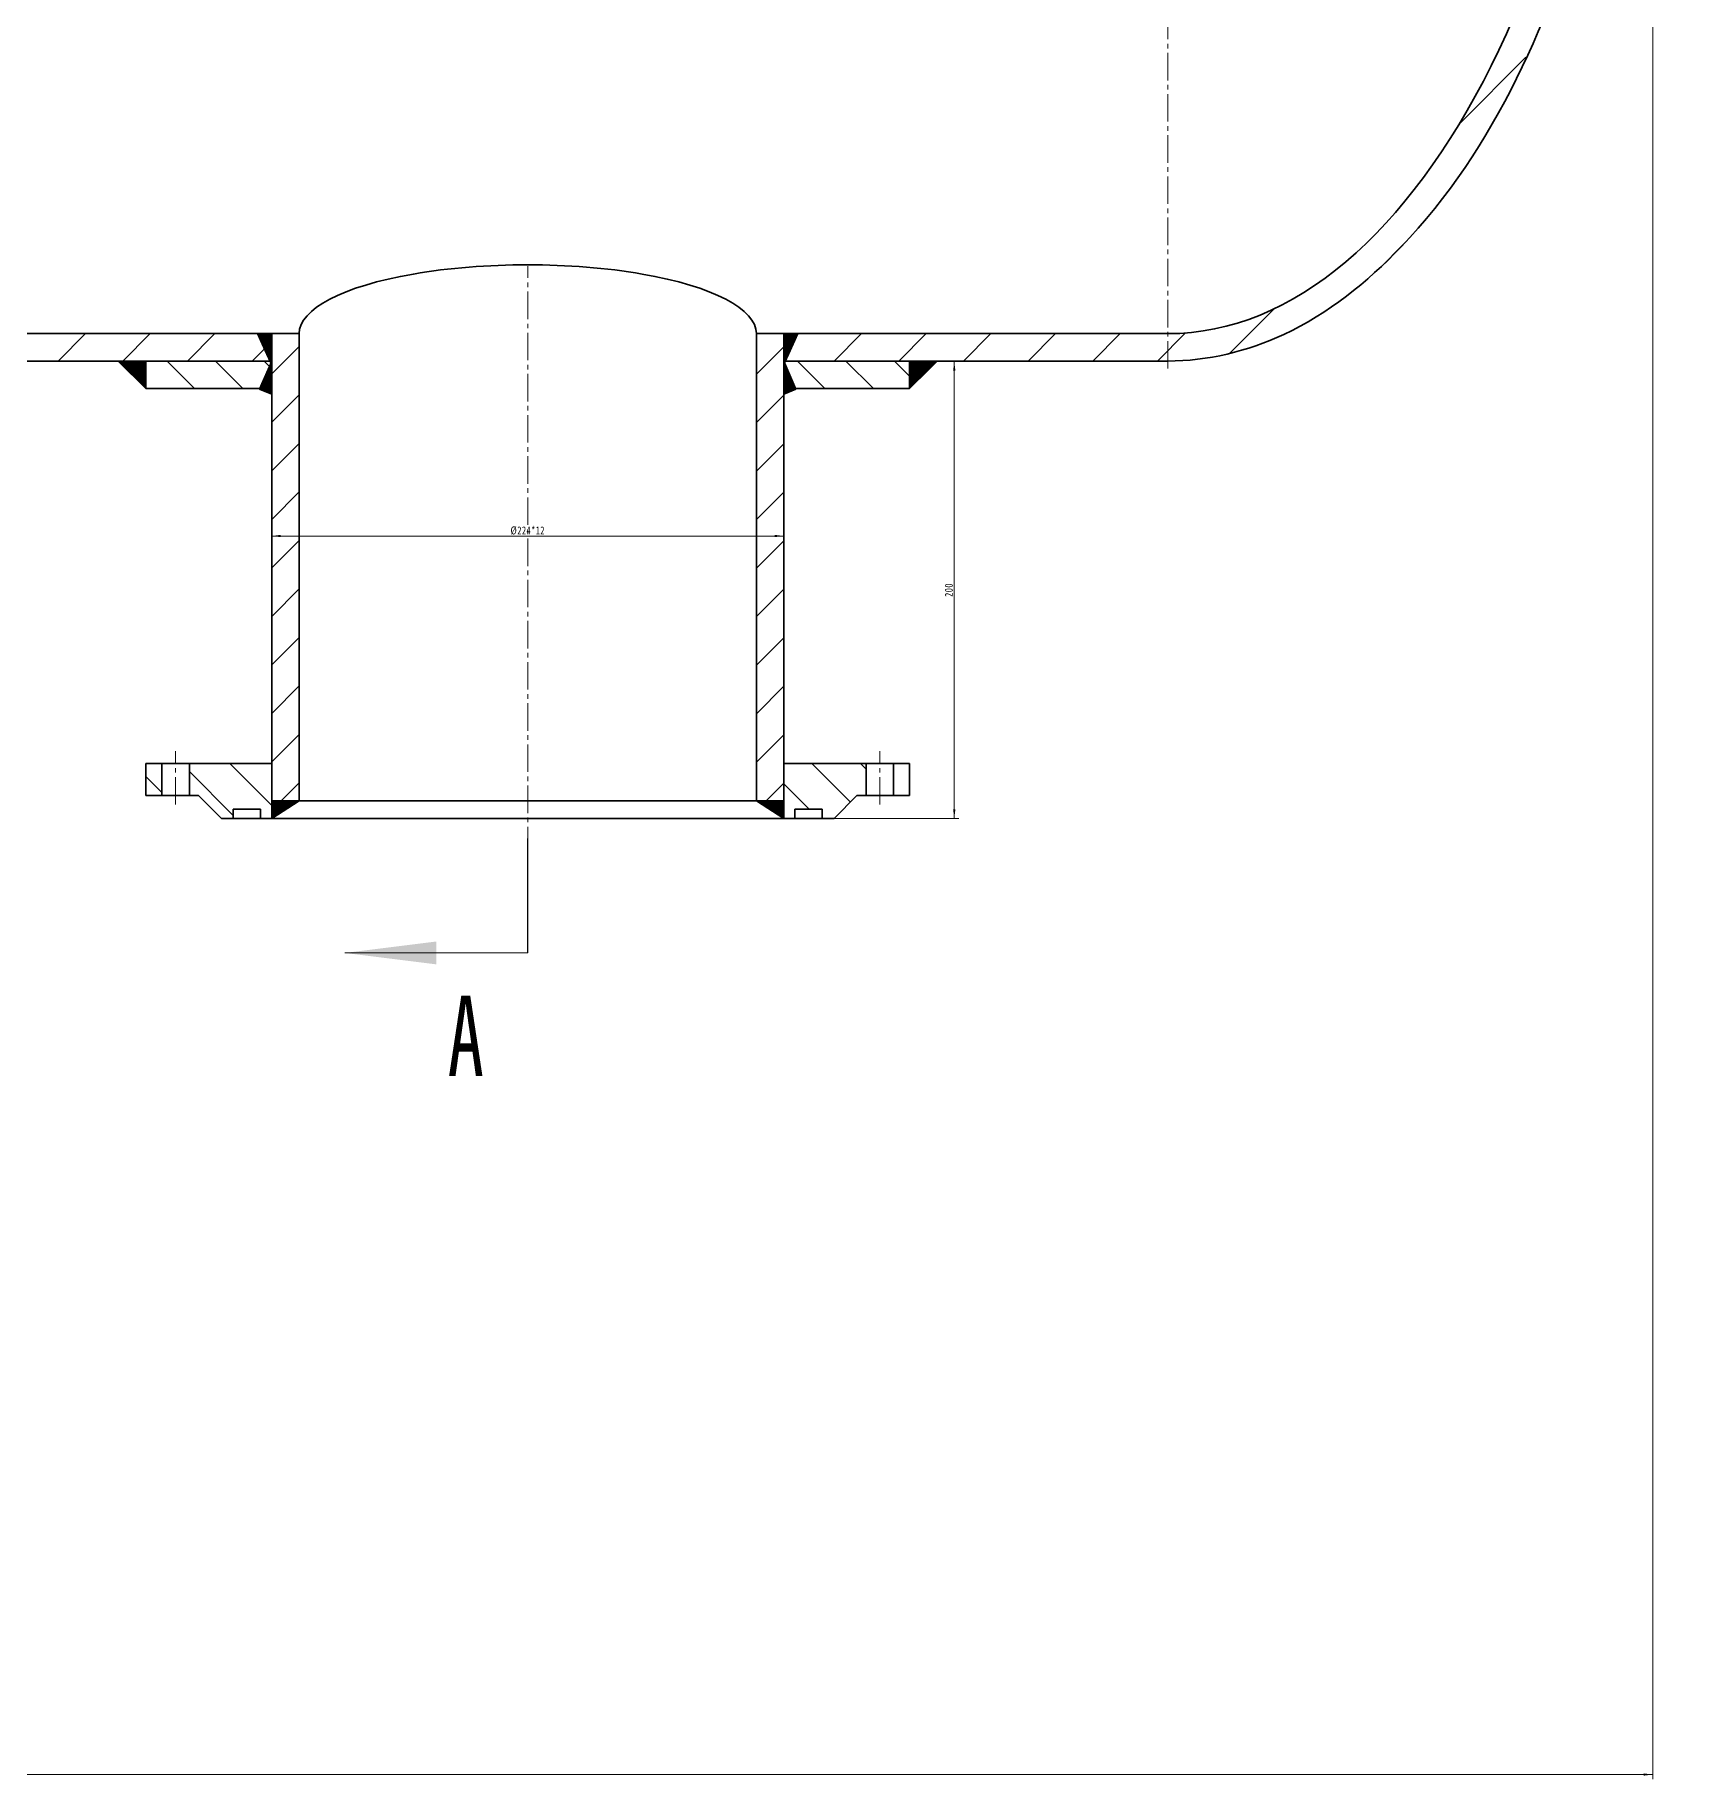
# Model space of a CAD drawing. Header units: millimetres. Extents: x -342 to 8068, y -807 to 5133.
# Drawn here: x 3873 to 4592, y 2641 to 3403 of the extents above; entities that cross this region are included whole.
import ezdxf

# ---------------------------------------------------------------- set-up
doc = ezdxf.new("R2010")
doc.units = ezdxf.units.MM
doc.linetypes.add('点画线', pattern=[18, 12, -2, 2, -2])
for name, color, linetype, lineweight, true_color in [('中心线层', 1, '点画线', 18, 0xff0000), ('剖面线层', 4, 'Continuous', 18, 0x00ffff), ('尺寸线层', 3, 'Continuous', 18, 0x00ff00)]:
    doc.layers.add(name, color=color, linetype=linetype, lineweight=lineweight, true_color=true_color)
doc.layers.add('粗实线层', color=7, linetype='Continuous', lineweight=35)
doc.styles.add('标准', font='', dxfattribs={"width": 0.667})
doc.styles.get('标准').set_extended_font_data('宋体')
doc.dimstyles.new('标准', dxfattribs={"dimtxt": 3.5, "dimasz": 4, "dimexe": 2, "dimexo": 0, "dimtad": 1, "dimdsep": 46, "dimtxsty": '标准', "dimcen": 0, "dimdle": 6, "dimazin": 2, "dimtfac": 0.707107, "dimtdec": 3, "dimtmove": 0, "dimatfit": 3, "dimfxl": 1, "dimtolj": 1, "dimlwd": -1, "dimlwe": -1, "dimarcsym": 1})

# ---------------------------------------------------------------- blocks, each defined once
blk = doc.blocks.new('*X1')
at = {"layer": '尺寸线层', "linetype": 'Continuous'}
for points in [[(123.18, 2642.56), (127.18, 2643.06), (127.18, 2642.06)], [(4580.45, 2642.56), (4576.45, 2643.06), (4576.45, 2642.06)]]:
    blk.add_hatch(color=0, dxfattribs=at).paths.add_polyline_path(points, flags=0)
at = {"layer": '尺寸线层', "color": 0, "linetype": 'Continuous'}
for p, q in [((123.18, 3672.71), (123.18, 2640.56)), ((4580.45, 3672.68), (4580.45, 2640.56)), ((123.18, 2642.56), (4580.45, 2642.56))]:
    blk.add_line(p, q, dxfattribs=at)
at = {"layer": '尺寸线层', "color": 0, "linetype": 'Continuous', "insert": (2189.89, 2644.94), "char_height": 3.5, "width": 11.4559, "attachment_point": 5, "line_spacing_factor": 1.15057, "style": '标准'}
blk.add_mtext('\\T1.1;7110', dxfattribs=at)
blk = doc.blocks.new('*X8')
at = {"layer": '尺寸线层', "linetype": 'Continuous'}
for points in [[(3976.37, 3184.2), (3980.37, 3184.7), (3980.37, 3183.7)], [(4200.37, 3184.2), (4196.37, 3184.7), (4196.37, 3183.7)]]:
    blk.add_hatch(color=0, dxfattribs=at).paths.add_polyline_path(points, flags=0)
at = {"layer": '尺寸线层', "color": 0, "linetype": 'Continuous'}
for p, q in [((3976.37, 3224.48), (3976.37, 3182.2)), ((4200.37, 3224.48), (4200.37, 3182.2)), ((3976.37, 3184.2), (4200.37, 3184.2))]:
    blk.add_line(p, q, dxfattribs=at)
at = {"layer": '尺寸线层', "color": 0, "linetype": 'Continuous', "insert": (4088.37, 3186.57), "char_height": 3.5, "width": 20.0478, "attachment_point": 5, "line_spacing_factor": 1.15057, "style": '标准'}
blk.add_mtext('\\T1.1;%%C224*12', dxfattribs=at)
blk = doc.blocks.new('*X9')
at = {"layer": '尺寸线层', "linetype": 'Continuous'}
for points in [[(4274.94, 3260.48), (4275.44, 3256.48), (4274.44, 3256.48)], [(4274.94, 3060.7), (4275.44, 3064.7), (4274.44, 3064.7)]]:
    blk.add_hatch(color=0, dxfattribs=at).paths.add_polyline_path(points, flags=0)
at = {"layer": '尺寸线层', "color": 0, "linetype": 'Continuous'}
for p, q in [((4267.31, 3260.48), (4276.94, 3260.48)), ((4274.94, 3260.48), (4274.94, 3060.7)), ((4222.37, 3060.7), (4276.94, 3060.7))]:
    blk.add_line(p, q, dxfattribs=at)
at = {"layer": '尺寸线层', "color": 0, "linetype": 'Continuous', "insert": (4272.57, 3160.59), "char_height": 3.5, "width": 8.5919, "attachment_point": 5, "rotation": 90, "line_spacing_factor": 1.15057, "style": '标准'}
blk.add_mtext('\\T1.1;200', dxfattribs=at)
blk = doc.blocks.new('*X61')
at = {"layer": '尺寸线层', "linetype": 'Continuous'}
for points in [[(-80, 0), (-40, -5), (-40, 5)], [(-80, -1390.7), (-40, -1395.7), (-40, -1385.7)]]:
    blk.add_hatch(color=0, dxfattribs=at).paths.add_polyline_path(points, flags=0)
at = {"layer": '尺寸线层', "color": 0, "linetype": 'Continuous'}
for p, q in [((0, 0), (-80, 0)), ((0, -1390.7), (-80, -1390.7))]:
    blk.add_line(p, q, dxfattribs=at)
at = {"layer": '尺寸线层', "color": 0, "linetype": 'Continuous', "lineweight": 30}
for p, q in [((0, -50), (0, 0)), ((0, -1390.7), (0, -1340.7))]:
    blk.add_line(p, q, dxfattribs=at)
at = {"layer": '尺寸线层', "color": 0, "linetype": 'Continuous', "char_height": 35, "width": 28.6397, "attachment_point": 5, "line_spacing_factor": 1.15057, "style": '标准'}
for insert in [(-24.94, 38.88), (-26.31, -1426.96)]:
    blk.add_mtext('\\T1.1;A', dxfattribs=dict(at, insert=insert))

msp = doc.modelspace()

# ---------------------------------------------------------------- hatches: boundary and pattern name
at = {"layer": '剖面线层'}
h = msp.add_hatch(dxfattribs=at)
h.set_pattern_fill('UserPattern', color=256, scale=20, angle=45, style=0, pattern_type=0)
h.set_pattern_definition([(45, (0, 0), (-14.142136, 14.142136), [])])
edge = h.paths.add_edge_path(flags=0)
edge.add_ellipse((4368.374, 3672.697), major_axis=(0, 400), ratio=0.5, start_angle=270, end_angle=341.69106)
edge.add_ellipse((4368.374, 3672.697), major_axis=(0, 400), ratio=0.5, start_angle=341.69106, end_angle=360)
edge.add_line((4368.374, 4072.697), (4368.374, 4084.697))
edge.add_spline(control_points=[(4368.374, 4084.697), (4387.467, 4084.697), (4426.251, 4074.68), (4496.914, 4016.141), (4535.305, 3937.697), (4553.108, 3876.025), (4570.446, 3815.967), (4580.455, 3747.009), (4580.452, 3672.697)], knot_values=[0, 0, 0, 0, 81.9228835, 163.845767, 327.691534, 327.691534, 327.691534, 503.3200708, 503.3200708, 503.3200708, 503.3200708], weights=[1, 0.9776709, 0.9441773, 0.9218482, 0.9553418, 1, 0.9106739, 0.8452852, 0.803834], degree=3, periodic=0)
edge.add_line((4580.452, 3672.697), (4568.374, 3672.697))
h.paths.add_polyline_path([(4200.374, 4072.697), (4200.374, 4075.775), (4200.374, 4084.697), (4255.374, 4084.697), (4267.527, 4084.697), (4368.374, 4084.697), (4368.374, 4072.697)], flags=0)
h.paths.add_polyline_path([(3808.374, 4072.697), (3808.374, 4080.409), (3808.374, 4084.697), (3824.645, 4084.697), (3909.221, 4084.697), (3921.374, 4084.697), (3976.374, 4084.697), (3976.374, 4072.697)], flags=0)
h.paths.add_polyline_path([(3808.374, 3260.697), (3808.374, 3266.424), (3808.374, 3272.697), (3976.374, 3272.697), (3976.374, 3260.697), (3921.374, 3260.697), (3824.851, 3260.697)], flags=0)
h.paths.add_polyline_path([(4200.374, 3260.697), (4200.374, 3265.446), (4200.374, 3272.697), (4368.374, 3272.697), (4368.374, 3260.697), (4255.374, 3260.697)], flags=0)
edge = h.paths.add_edge_path(flags=0)
edge.add_line((4368.374, 3260.697), (4368.374, 3270.395))
edge.add_line((4368.374, 3270.395), (4368.374, 3272.697))
edge.add_ellipse((4368.374, 3672.697), major_axis=(0, 400), ratio=0.5, start_angle=180, end_angle=270)
edge.add_line((4568.374, 3672.697), (4580.452, 3672.697))
edge.add_spline(control_points=[(4580.452, 3672.697), (4580.45, 3601.877), (4571.335, 3532.509), (4533.469, 3401.337), (4491.904, 3321.655), (4420.817, 3268.703), (4385.243, 3260.697), (4368.374, 3260.697)], knot_values=[0, 0, 0, 0, 159.5436379, 159.5436379, 331.4496914, 417.4027182, 503.3557449, 503.3557449, 503.3557449, 503.3557449], weights=[0.803834, 0.7679447, 0.75, 0.75, 0.78125, 0.8854167, 0.9583333, 1], degree=3, periodic=0)
h = msp.add_hatch(dxfattribs=at)
h.set_pattern_fill('ANSI37', color=256, scale=0.1, style=0)
h.paths.add_polyline_path([(3974.273, 3263.782), (3973.121, 3266.325), (3970.234, 3272.697), (3976.374, 3272.697), (3976.374, 3260.697), (3975.671, 3260.697)], flags=0)
h.paths.add_polyline_path([(3976.031, 3259.904), (3975.761, 3260.499), (3975.671, 3260.697), (3976.374, 3260.697)], flags=0)
h = msp.add_hatch(dxfattribs=at)
h.set_pattern_fill('UserPattern', color=256, scale=15, angle=45, style=0, pattern_type=0)
h.set_pattern_definition([(45, (0, 0), (-10.6066, 10.6066), [])])
h.paths.add_polyline_path([(4188.374, 3068.378), (4188.374, 3241.664), (4188.374, 3272.697), (4200.374, 3272.697), (4200.374, 3260.697), (4200.374, 3248.697), (4200.374, 3084.697), (4200.374, 3068.378)], flags=0)
h.paths.add_polyline_path([(3976.374, 3084.697), (3976.374, 3223.477), (3976.374, 3248.697), (3976.374, 3260.697), (3976.374, 3272.697), (3988.374, 3272.697), (3988.374, 3068.378), (3976.374, 3068.378)], flags=0)
h = msp.add_hatch(dxfattribs=at)
h.set_pattern_fill('ANSI37', color=256, scale=0.1, style=0)
h.paths.add_polyline_path([(4202.475, 3263.782), (4203.627, 3266.325), (4206.515, 3272.697), (4200.374, 3272.697), (4200.374, 3260.697), (4201.077, 3260.697)], flags=0)
h.paths.add_polyline_path([(4200.718, 3259.904), (4200.987, 3260.499), (4201.077, 3260.697), (4200.374, 3260.697)], flags=0)
h = msp.add_hatch(dxfattribs=at)
h.set_pattern_fill('ANSI37', color=256, scale=0.01, style=0)
h.paths.add_polyline_path([(3909.221, 3260.697), (3914.028, 3255.951), (3921.374, 3248.697), (3921.374, 3260.697)], flags=0)
h = msp.add_hatch(dxfattribs=at)
h.set_pattern_fill('UserPattern', color=256, scale=15, angle=135, style=0, pattern_type=0)
h.set_pattern_definition([(135, (0, 0), (-10.6066, -10.6066), [])])
h.paths.add_polyline_path([(4200.374, 3248.697), (4200.374, 3254.047), (4200.374, 3260.697), (4255.374, 3260.697), (4255.374, 3248.697)], flags=0)
h.paths.add_polyline_path([(3921.374, 3248.697), (3921.374, 3254.434), (3921.374, 3260.697), (3976.374, 3260.697), (3976.374, 3248.697)], flags=0)
h = msp.add_hatch(dxfattribs=at)
h.set_pattern_fill('ANSI37', color=256, scale=0.1, style=0)
h.paths.add_polyline_path([(3976.374, 3248.697), (3976.374, 3252.32), (3976.374, 3260.697), (3971.176, 3248.697)], flags=0)
h.paths.add_polyline_path([(3976.374, 3246.19), (3976.374, 3248.158), (3976.374, 3248.697), (3971.176, 3248.697), (3971.083, 3248.482)], flags=0)
h = msp.add_hatch(dxfattribs=at)
h.set_pattern_fill('ANSI37', color=256, scale=0.1, style=0)
h.paths.add_polyline_path([(4200.374, 3248.697), (4200.374, 3252.32), (4200.374, 3260.697), (4205.572, 3248.697)], flags=0)
h.paths.add_polyline_path([(4200.374, 3246.19), (4200.374, 3248.158), (4200.374, 3248.697), (4205.572, 3248.697), (4205.665, 3248.482)], flags=0)
h = msp.add_hatch(dxfattribs=at)
h.set_pattern_fill('ANSI37', color=256, scale=0.01, style=0)
h.paths.add_polyline_path([(4255.374, 3260.697), (4255.374, 3260.488), (4255.374, 3248.697), (4267.527, 3260.697)], flags=0)
h = msp.add_hatch(dxfattribs=at)
h.set_pattern_fill('ANSI37', color=256, scale=0.01, style=0)
h.paths.add_polyline_path([(3976.374, 3068.378), (3976.374, 3064.212), (3976.374, 3060.697), (3988.374, 3068.378)], flags=0)
h = msp.add_hatch(dxfattribs=at)
h.set_pattern_fill('ANSI37', color=256, scale=0.01, style=0)
h.paths.add_polyline_path([(4188.374, 3068.378), (4193.467, 3065.118), (4200.374, 3060.697), (4200.374, 3068.378)], flags=0)

# ---------------------------------------------------------------- linework, layer by layer
at = {"layer": '中心线层'}
for p, q in [((4368.374, 4115.446), (4368.374, 3255.471)), ((4088.374, 3045.053), (4088.374, 3302.148)), ((3934.374, 3066.727), (3934.374, 3090.042)), ((4242.374, 3066.727), (4242.374, 3090.042))]:
    msp.add_line(p, q, dxfattribs=at)
at = {"layer": '剖面线层'}
for p, q in [((3976.374, 3066.409), (3958.086, 3084.697)), ((4229.509, 3067.833), (4212.645, 3084.697)), ((4236.374, 3082.181), (4233.858, 3084.697)), ((4255.374, 3084.394), (4255.071, 3084.697)), ((3928.374, 3071.983), (3921.374, 3078.983)), ((3959.551, 3062.02), (3940.374, 3081.196)), ((4211.432, 3064.697), (4200.374, 3075.755))]:
    msp.add_line(p, q, dxfattribs=at)
at = {"layer": '粗实线层'}
for p, q in [((3771.374, 3272.697), (3988.374, 3272.697)), ((3970.234, 3272.697), (3974.273, 3263.782)), ((3976.374, 3060.697), (3976.374, 3272.697)), ((3988.374, 3068.378), (3988.374, 3272.697)), ((4368.374, 3272.697), (4188.374, 3272.697)), ((4188.374, 3068.378), (4188.374, 3272.697)), ((4200.374, 3060.697), (4200.374, 3272.697)), ((4206.515, 3272.697), (4202.475, 3263.782)), ((3808.374, 3260.697), (3976.374, 3260.697)), ((3808.374, 3260.697), (3976.374, 3260.697)), ((3921.374, 3248.697), (3909.441, 3260.479)), ((3921.374, 3260.697), (3976.374, 3260.697)), ((3921.374, 3248.697), (3921.374, 3260.697)), ((3976.374, 3260.697), (3971.083, 3248.482)), ((3974.273, 3263.782), (3976.031, 3259.904)), ((4368.374, 3260.697), (4200.374, 3260.697)), ((4200.374, 3260.697), (4205.665, 3248.482)), ((4202.475, 3263.782), (4200.718, 3259.904)), ((4255.374, 3248.697), (4255.374, 3260.697)), ((4255.374, 3248.697), (4267.307, 3260.479)), ((3921.374, 3248.697), (3976.374, 3248.697)), ((3971.083, 3248.482), (3976.374, 3246.19)), ((4255.374, 3248.697), (4200.374, 3248.697)), ((4205.665, 3248.482), (4200.374, 3246.19)), ((3921.374, 3070.697), (3921.374, 3084.697)), ((3921.374, 3084.697), (3976.374, 3084.697)), ((3928.374, 3070.697), (3928.374, 3084.697)), ((3940.374, 3070.697), (3940.374, 3084.697)), ((4255.374, 3084.697), (4200.374, 3084.697)), ((4236.374, 3070.697), (4236.374, 3084.697)), ((4248.374, 3070.697), (4248.374, 3084.697)), ((4255.374, 3070.697), (4255.374, 3084.697)), ((3921.374, 3070.697), (3944.374, 3070.697)), ((3954.374, 3060.697), (3944.374, 3070.697)), ((3988.374, 3068.378), (3976.374, 3060.697)), ((3988.374, 3068.378), (3976.374, 3068.378)), ((3988.374, 3068.378), (4088.374, 3068.378)), ((4188.374, 3068.378), (4088.374, 3068.378)), ((4188.374, 3068.378), (4200.374, 3060.697)), ((4188.374, 3068.378), (4200.374, 3068.378)), ((4222.374, 3060.697), (4232.374, 3070.697)), ((4255.374, 3070.697), (4232.374, 3070.697)), ((3954.374, 3060.697), (3954.374, 3060.697)), ((4088.374, 3060.697), (3954.374, 3060.697)), ((3954.374, 3060.697), (4088.374, 3060.697)), ((3959.551, 3064.697), (3971.551, 3064.697)), ((3959.551, 3064.697), (3959.551, 3060.697)), ((3971.551, 3060.697), (3971.551, 3064.697)), ((4088.374, 3060.697), (4222.374, 3060.697)), ((4222.374, 3060.697), (4088.374, 3060.697)), ((4205.198, 3060.697), (4205.198, 3064.697)), ((4217.198, 3064.697), (4205.198, 3064.697)), ((4217.198, 3064.697), (4217.198, 3060.697)), ((4222.374, 3060.697), (4222.374, 3060.697))]:
    msp.add_line(p, q, dxfattribs=at)
for centre, major_axis, ratio, start_param, end_param in [((4368.374, 3672.697), (0, 400), 0.5, 3.1415927, 6.2831853), ((4088.374, 3272.697), (100, 0), 0.3011664, 0, 3.1415927)]:
    msp.add_ellipse(centre, major_axis=major_axis, ratio=ratio, start_param=start_param, end_param=end_param, dxfattribs=at)
at = {"layer": '粗实线层', "start_tangent": (1, 0), "end_tangent": (-1, 0)}
msp.add_spline([(4368.374, 3260.697), (4419.042, 3272.355), (4470.345, 3310.593), (4553.108, 3469.369), (4553.108, 3876.025), (4477.445, 4026.963), (4424.843, 4070.156), (4368.374, 4084.697)], degree=3, dxfattribs=at)

# ---------------------------------------------------------------- block references
at = {"layer": '尺寸线层'}
msp.add_blockref('*X61', (4088.374, 4392.574), dxfattribs=at)

# ---------------------------------------------------------------- dimensions: what is measured, and where the dimension line sits
dim = msp.add_linear_dim(base=(4580.452, 2642.564), p1=(123.178, 3672.715), p2=(4580.452, 3672.68), text='7110', dimstyle='标准', override={"dimsah": 1}, dxfattribs=at)
dim.commit()
dim.dimension.update_dxf_attribs({"geometry": '*X1', "text_midpoint": (2189.894, 2642.564), "dimtype": 160})
dim = msp.add_linear_dim(base=(4274.943, 3060.697), p1=(4267.307, 3260.479), p2=(4222.374, 3060.697), angle=270, text='200', dimstyle='标准', override={"dimsah": 1}, dxfattribs=at)
dim.commit()
dim.dimension.update_dxf_attribs({"geometry": '*X9', "text_midpoint": (4274.943, 3160.588)})
dim = msp.add_linear_dim(base=(4200.374, 3184.199), p1=(3976.374, 3224.48), p2=(4200.374, 3224.48), dimstyle='标准', override={"dimpost": '%%C<>*12\\X', "dimsah": 1}, dxfattribs=at)
dim.commit()
dim.dimension.update_dxf_attribs({"geometry": '*X8', "text_midpoint": (4088.374, 3184.199)})

doc.saveas('drawing.dxf')
